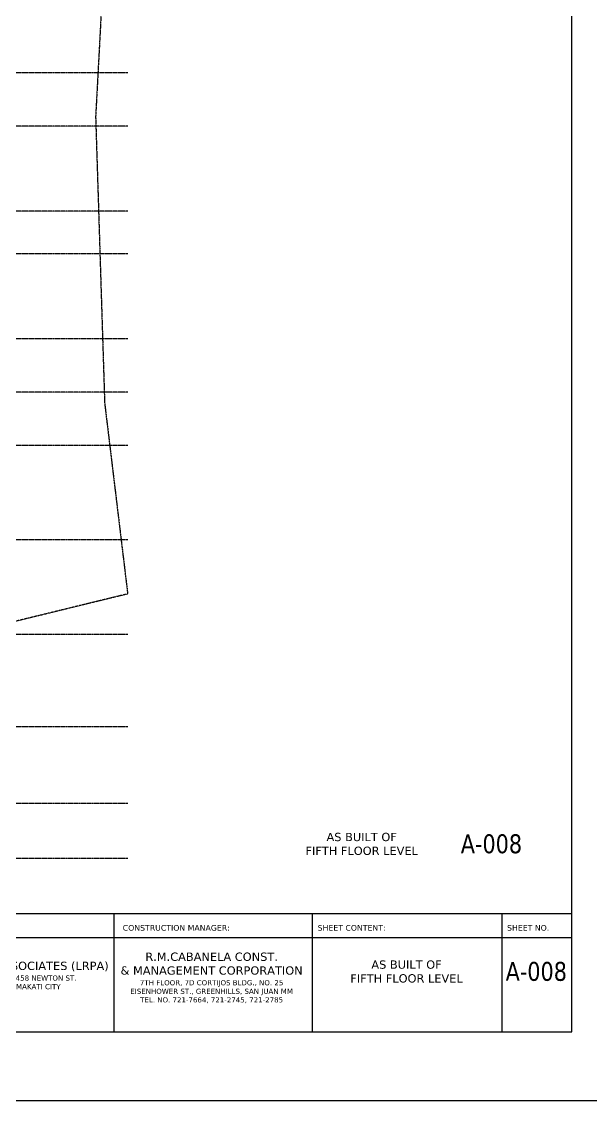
# Model space of a CAD drawing. Header units: inches. Extents: x -189245 to 740841, y -215444 to 469401.
# Drawn here: x 3769 to 27876, y -152678 to -107064 of the extents above; entities that cross this region are included whole.
import ezdxf

# ---------------------------------------------------------------- set-up
doc = ezdxf.new("R2010")
doc.units = ezdxf.units.IN
doc.header["$LTSCALE"] = 10
doc.header["$MEASUREMENT"] = 0
doc.linetypes.add('GRID NORMAL$0$GRID BASEMENT$0$GRID GROUND$0$GRID$0$$0$PHANTOM', pattern=[2.5, 1.25, -0.25, 0.25, -0.25, 0.25, -0.25])
doc.layers.add('3', color=252, linetype='Continuous')
doc.layers.add('A-GRID', color=8, linetype='Continuous')
doc.layers.add('DEFPOINT', color=7, linetype='Continuous', plot=False)
doc.layers.add('DEFPOINT @ 1', color=7, linetype='Continuous', plot=False)
doc.styles.add('loudet_font200', font='romans.shx')

msp = doc.modelspace()

# ---------------------------------------------------------------- linework, layer by layer
at = {"layer": '3', "color": 251, "linetype": 'GRID NORMAL$0$GRID BASEMENT$0$GRID GROUND$0$GRID$0$$0$PHANTOM', "flags": 128}
msp.add_lwpolyline([(7365.33214, -102410.09833), (6901.34932, -111087.70284), (7283.00817, -123191.68716), (8258.22275, -131262.98548), (-46405.56199, -144611.52616), (-47662.69608, -137766.00106), (-48617.76909, -130468.23184), (-49198.13495, -123131.14962), (-49401.71809, -115793.97347), (-49225.53343, -108466.09117), (-48670.94761, -101137.04386), (-47743.29586, -93855.89956), (-46509.51481, -87006.12699), (7384.28652, -102402.90192)], dxfattribs=at)
at = {"layer": 'A-GRID', "linetype": 'GRID NORMAL$0$GRID BASEMENT$0$GRID GROUND$0$GRID$0$$0$PHANTOM'}
for p, q in [((8258.22275, -109230.8569), (-53786.76847, -109230.8569)), ((8258.22275, -111480.8569), (-53786.76847, -111480.8569)), ((8258.22275, -115080.8569), (-53786.76847, -115080.8569)), ((8258.22275, -116880.8569), (-53786.76847, -116880.8569)), ((8258.22275, -120480.8569), (-53786.76847, -120480.8569)), ((8258.22275, -122730.8569), (-53786.76847, -122730.8569)), ((8258.22275, -124980.8569), (-53786.76847, -124980.8569)), ((8258.22275, -128980.8569), (-53786.76847, -128980.8569)), ((8258.22275, -132980.8569), (-53786.76847, -132980.8569)), ((8258.22275, -136880.8569), (-53786.76847, -136880.8569)), ((8258.22275, -140130.8569), (-53786.76847, -140130.8569)), ((8258.22275, -142443.8569), (-53786.76847, -142443.8569))]:
    msp.add_line(p, q, dxfattribs=at)
at = {"layer": 'DEFPOINT', "color": 5}
msp.add_line((-68152.06827, -144778.22268), (27047.93173, -144778.22268), dxfattribs=at)
at = {"layer": 'DEFPOINT'}
for p, q in [((7692.05302, -149778.22268), (7692.05302, -144778.22268)), ((16072.62574, -149778.22268), (16072.62574, -144778.22268)), ((24097.39447, -149778.22268), (24097.39447, -144778.22268)), ((-68152.06827, -145786.75492), (27047.93173, -145786.75492))]:
    msp.add_line(p, q, dxfattribs=at)
at = {"layer": 'DEFPOINT', "color": 2}
msp.add_lwpolyline([(-74245.06827, -152678.22268), (30754.93173, -152678.22268), (30754.93173, -78428.22268), (-74245.06827, -78428.22268)], close=True, dxfattribs=at)
at = {"layer": 'DEFPOINT', "color": 5}
msp.add_lwpolyline([(-68152.06827, -149778.22268), (27047.93173, -149778.22268), (27047.93173, -81328.22268), (-68152.06827, -81328.22268)], close=True, dxfattribs=at)

# ---------------------------------------------------------------- texts
at = {"layer": 'DEFPOINT', "linetype": 'Continuous', "char_height": 239.5008, "width": 6754.4897056, "attachment_point": 1, "style": 'loudet_font200'}
for s, insert in [('{\\fVerdana|b0|i0|c0|p34;CONSTRUCTION MANAGER:}', (8049.08365, -145261.10351)), ('{\\fVerdana|b0|i0|c0|p34;SHEET CONTENT:}', (16293.84256, -145261.10351)), ('{\\fVerdana|b0|i0|c0|p34;SHEET NO.}', (24306.72956, -145261.10351))]:
    msp.add_mtext(s, dxfattribs=dict(at, insert=insert))
at = {"layer": 'DEFPOINT @ 1', "linetype": 'Continuous', "attachment_point": 5, "style": 'loudet_font200'}
for s, insert, char_height in [('{\\fVerdana|b0|i0|c0|p34;AS BUILT OF\\PFIFTH FLOOR LEVEL}', (18156.06055, -141834.55113), 350), ('{\\fVerdana|b0|i0|c0|p34;\\W0.8;A-008}', (23645.53462, -141834.55113), 800), ('{\\fVerdana|b0|i0|c0|p34;R.M.CABANELA CONST. \\P& MANAGEMENT CORPORATION\\P\\H0.62x;7TH FLOOR, 7D CORTIJOS BLDG., NO. 25\\PEISENHOWER ST., GREENHILLS, SAN JUAN MM\\PTEL. NO. 721-7664, 721-2745, 721-2785 }', (11808.19053, -147497.84422), 350), ('{\\fVerdana|b0|i0|c0|p34;\\H0.90021x;LR PUNZALAN & ASSOCIATES (LRPA)\\H1.1109x;\\P\\H0.56x;2/F LAUREMAR BLDG. 1458 NEWTON ST.\\PBRGY SAN ISIDRO, MAKATI CITY}', (3046.91529, -147411.88636), 388.8), ('{\\fVerdana|b0|i0|c0|p34;AS BUILT OF\\PFIFTH FLOOR LEVEL}', (20052.94944, -147229.55496), 350), ('{\\fVerdana|b0|i0|c0|p34;\\W0.8;A-008}', (25542.42351, -147229.55496), 800)]:
    msp.add_mtext(s, dxfattribs=dict(at, insert=insert, char_height=char_height))

doc.saveas('drawing.dxf')
